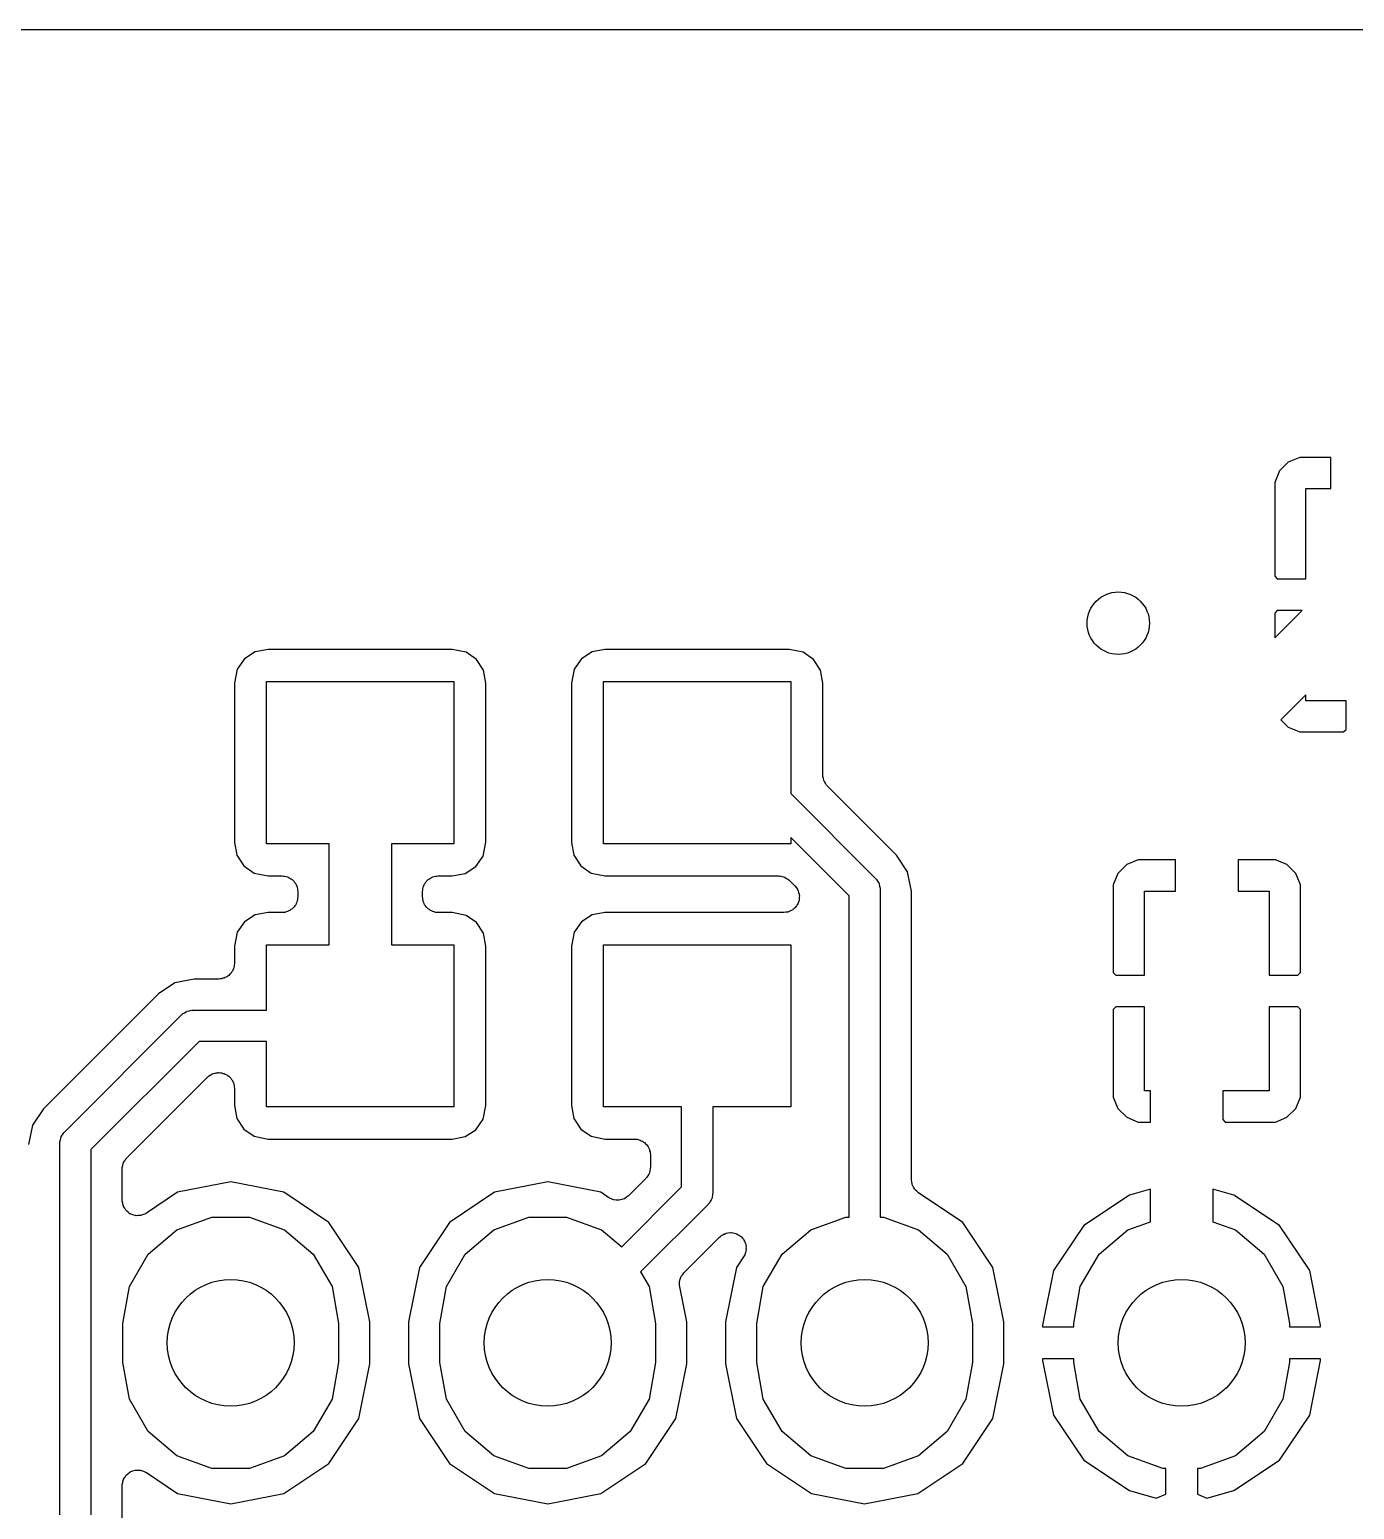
# Model space of a CAD drawing. Extents: x 95 to 175, y -109.5 to -62.3.
# Drawn here: x 111.04 to 121.65, y -74.16 to -62.3 of the extents above; entities that cross this region are included whole.
import ezdxf

# ---------------------------------------------------------------- set-up
doc = ezdxf.new("R2010")
doc.units = 0
doc.header["$MEASUREMENT"] = 0
doc.layers.add('BLACK', color=7, linetype='CONTINUOUS')

msp = doc.modelspace()

# ---------------------------------------------------------------- linework, layer by layer
at = {"layer": 'Black'}
for p, q in [((110.847, -62.3), (129.062, -62.3)), ((121.123, -65.7655), (121.053, -65.8358)), ((121.215, -65.7274), (121.123, -65.7655)), ((121.465, -65.7274), (121.215, -65.7274)), ((121.465, -65.9774), (121.465, -65.7274)), ((121.053, -65.8358), (121.015, -65.9277)), ((121.015, -65.9277), (121.015, -66.6799)), ((121.265, -66.7004), (121.265, -65.9774)), ((121.265, -65.9774), (121.465, -65.9774)), ((121.015, -66.6799), (121.035, -66.7004)), ((121.035, -66.7004), (121.265, -66.7004)), ((121.035, -66.9544), (121.015, -66.9749)), ((121.015, -67.1738), (121.234, -66.9544)), ((121.015, -66.9749), (121.015, -67.1738)), ((121.234, -66.9544), (121.035, -66.9544)), ((112.759, -67.341), (112.702, -67.4245)), ((112.845, -67.2857), (112.759, -67.341)), ((112.948, -67.2663), (112.845, -67.2857)), ((114.424, -67.2663), (112.948, -67.2663)), ((114.536, -67.2889), (114.424, -67.2663)), ((114.619, -67.3459), (114.536, -67.2889)), ((115.459, -67.341), (115.402, -67.4245)), ((115.545, -67.2857), (115.459, -67.341)), ((115.648, -67.2663), (115.545, -67.2857)), ((117.124, -67.2663), (115.648, -67.2663)), ((117.236, -67.2889), (117.124, -67.2663)), ((117.319, -67.3459), (117.236, -67.2889)), ((112.702, -67.4245), (112.679, -67.5361)), ((114.674, -67.4317), (114.619, -67.3459)), ((114.694, -67.5353), (114.674, -67.4317)), ((115.402, -67.4245), (115.379, -67.5361)), ((117.374, -67.4317), (117.319, -67.3459)), ((117.394, -67.5353), (117.374, -67.4317)), ((112.679, -67.5361), (112.679, -68.8119)), ((112.937, -68.8236), (112.937, -67.5236)), ((112.937, -67.5236), (114.437, -67.5236)), ((114.437, -67.5236), (114.437, -68.8236)), ((114.694, -68.8111), (114.694, -67.5353)), ((115.379, -67.5361), (115.379, -68.8119)), ((115.637, -68.8236), (115.637, -67.5236)), ((115.637, -67.5236), (117.137, -67.5236)), ((117.137, -67.5236), (117.137, -68.4204)), ((117.394, -68.2724), (117.394, -67.5353)), ((121.265, -67.631), (121.065, -67.831)), ((121.265, -67.6774), (121.265, -67.631)), ((121.588, -67.6774), (121.265, -67.6774)), ((121.588, -67.9069), (121.588, -67.6774)), ((121.065, -67.831), (121.123, -67.8893)), ((121.123, -67.8893), (121.215, -67.9274)), ((121.215, -67.9274), (121.567, -67.9274)), ((121.567, -67.9274), (121.588, -67.9069)), ((117.395, -68.2779), (117.394, -68.2724)), ((117.394, -68.2833), (117.395, -68.2779)), ((117.399, -68.2991), (117.394, -68.2833)), ((117.401, -68.3152), (117.399, -68.2991)), ((117.404, -68.32), (117.401, -68.3152)), ((117.406, -68.3253), (117.404, -68.32)), ((117.415, -68.3386), (117.406, -68.3253)), ((117.423, -68.3528), (117.415, -68.3386)), ((117.427, -68.3563), (117.423, -68.3528)), ((117.431, -68.3608), (117.427, -68.3563)), ((117.985, -68.9157), (117.431, -68.3608)), ((117.137, -68.4204), (117.817, -69.1012)), ((112.679, -68.8119), (112.699, -68.9155)), ((113.437, -68.8236), (112.937, -68.8236)), ((113.437, -69.6318), (113.437, -68.8236)), ((114.437, -68.8236), (113.937, -68.8236)), ((113.937, -68.8236), (113.937, -69.6318)), ((114.671, -68.9227), (114.694, -68.8111)), ((115.379, -68.8119), (115.399, -68.9155)), ((117.137, -68.8236), (115.637, -68.8236)), ((117.604, -69.2414), (117.137, -68.774)), ((117.137, -68.774), (117.137, -68.8236)), ((112.699, -68.9155), (112.754, -69.0013)), ((112.754, -69.0013), (112.837, -69.0583)), ((114.614, -69.0062), (114.671, -68.9227)), ((115.399, -68.9155), (115.454, -69.0013)), ((115.454, -69.0013), (115.537, -69.0583)), ((118.073, -69.047), (117.985, -68.9157)), ((119.829, -68.9905), (119.759, -69.0608)), ((119.921, -68.9524), (119.829, -68.9905)), ((120.221, -68.9524), (119.921, -68.9524)), ((120.221, -69.2024), (120.221, -68.9524)), ((120.721, -68.9524), (120.721, -69.2024)), ((121.021, -68.9524), (120.721, -68.9524)), ((121.112, -68.9905), (121.021, -68.9524)), ((121.183, -69.0608), (121.112, -68.9905)), ((112.837, -69.0583), (112.949, -69.0809)), ((112.949, -69.0809), (113.062, -69.0809)), ((113.062, -69.0809), (113.072, -69.0828)), ((113.072, -69.0828), (113.083, -69.0828)), ((113.083, -69.0828), (113.094, -69.0866)), ((113.094, -69.0866), (113.104, -69.0885)), ((113.104, -69.0885), (113.114, -69.094)), ((113.114, -69.094), (113.124, -69.0977)), ((113.124, -69.0977), (113.132, -69.1047)), ((113.132, -69.1047), (113.142, -69.1102)), ((113.142, -69.1102), (113.149, -69.1186)), ((113.149, -69.1186), (113.157, -69.1256)), ((114.216, -69.1256), (114.224, -69.1186)), ((114.224, -69.1186), (114.231, -69.1102)), ((114.231, -69.1102), (114.241, -69.1047)), ((114.241, -69.1047), (114.249, -69.0977)), ((114.249, -69.0977), (114.259, -69.094)), ((114.259, -69.094), (114.269, -69.0885)), ((114.269, -69.0885), (114.28, -69.0866)), ((114.28, -69.0866), (114.29, -69.0828)), ((114.29, -69.0828), (114.301, -69.0828)), ((114.301, -69.0828), (114.312, -69.0809)), ((114.312, -69.0809), (114.425, -69.0809)), ((114.425, -69.0809), (114.528, -69.0615)), ((114.528, -69.0615), (114.614, -69.0062)), ((115.537, -69.0583), (115.649, -69.0809)), ((115.649, -69.0809), (117.038, -69.0809)), ((117.038, -69.0809), (117.044, -69.0819)), ((117.044, -69.0819), (117.049, -69.0814)), ((117.049, -69.0814), (117.065, -69.0856)), ((117.065, -69.0856), (117.081, -69.0885)), ((117.081, -69.0885), (117.086, -69.0912)), ((117.086, -69.0912), (117.091, -69.0927)), ((117.091, -69.0927), (117.104, -69.102)), ((117.104, -69.102), (117.119, -69.1102)), ((117.119, -69.1102), (117.122, -69.1144)), ((117.122, -69.1144), (117.127, -69.1176)), ((117.127, -69.1176), (117.17, -69.1611)), ((117.817, -69.1012), (117.821, -69.1057)), ((117.821, -69.1057), (117.825, -69.1093)), ((117.825, -69.1093), (117.833, -69.1234)), ((118.094, -69.1522), (118.073, -69.047)), ((119.759, -69.0608), (119.721, -69.1527)), ((121.221, -69.1527), (121.183, -69.0608)), ((113.157, -69.1256), (113.163, -69.1351)), ((113.163, -69.1351), (113.17, -69.1434)), ((113.17, -69.1434), (113.174, -69.1537)), ((113.174, -69.1537), (113.179, -69.1632)), ((113.179, -69.1632), (113.181, -69.174)), ((113.181, -69.174), (113.185, -69.1842)), ((113.185, -69.1842), (113.185, -69.1952)), ((113.185, -69.1952), (113.187, -69.2059)), ((113.187, -69.2059), (113.187, -69.2495)), ((114.187, -69.2059), (114.188, -69.1952)), ((114.187, -69.2495), (114.187, -69.2059)), ((114.188, -69.1842), (114.192, -69.174)), ((114.188, -69.1952), (114.188, -69.1842)), ((114.192, -69.174), (114.194, -69.1632)), ((114.194, -69.1632), (114.2, -69.1537)), ((114.2, -69.1537), (114.203, -69.1434)), ((114.203, -69.1434), (114.21, -69.1351)), ((114.21, -69.1351), (114.216, -69.1256)), ((117.17, -69.1611), (117.18, -69.1744)), ((117.18, -69.1744), (117.19, -69.187)), ((117.19, -69.187), (117.192, -69.1921)), ((117.192, -69.1921), (117.195, -69.1966)), ((117.195, -69.1966), (117.199, -69.2124)), ((117.199, -69.2124), (117.205, -69.2277)), ((117.205, -69.2277), (117.205, -69.2332)), ((117.205, -69.2332), (117.206, -69.2386)), ((117.206, -69.2386), (117.205, -69.2548)), ((117.833, -69.1234), (117.842, -69.1368)), ((117.842, -69.1368), (117.844, -69.1421)), ((117.844, -69.1421), (117.846, -69.1468)), ((117.846, -69.1468), (117.849, -69.1629)), ((117.849, -69.1629), (117.854, -69.1787)), ((117.854, -69.1787), (117.853, -69.1842)), ((117.853, -69.1842), (117.854, -69.1896)), ((117.854, -69.1896), (117.854, -71.815)), ((118.104, -69.2019), (118.094, -69.1522)), ((118.104, -70.0981), (118.104, -69.2019)), ((119.721, -69.1527), (119.721, -69.8549)), ((119.971, -69.8754), (119.971, -69.2024)), ((119.971, -69.2024), (120.221, -69.2024)), ((120.721, -69.2024), (120.971, -69.2024)), ((120.971, -69.2024), (120.971, -69.8754)), ((121.221, -69.8549), (121.221, -69.1527)), ((113.124, -69.3577), (113.114, -69.3614)), ((113.132, -69.3507), (113.124, -69.3577)), ((113.142, -69.3452), (113.132, -69.3507)), ((113.149, -69.3368), (113.142, -69.3452)), ((113.157, -69.3298), (113.149, -69.3368)), ((113.163, -69.3203), (113.157, -69.3298)), ((113.17, -69.312), (113.163, -69.3203)), ((113.174, -69.3017), (113.17, -69.312)), ((113.179, -69.2922), (113.174, -69.3017)), ((113.181, -69.2814), (113.179, -69.2922)), ((113.185, -69.2712), (113.181, -69.2814)), ((113.187, -69.2495), (113.185, -69.2602)), ((113.185, -69.2602), (113.185, -69.2712)), ((114.188, -69.2602), (114.187, -69.2495)), ((114.188, -69.2712), (114.188, -69.2602)), ((114.192, -69.2814), (114.188, -69.2712)), ((114.194, -69.2922), (114.192, -69.2814)), ((114.2, -69.3017), (114.194, -69.2922)), ((114.203, -69.312), (114.2, -69.3017)), ((114.21, -69.3203), (114.203, -69.312)), ((114.216, -69.3298), (114.21, -69.3203)), ((114.224, -69.3368), (114.216, -69.3298)), ((114.231, -69.3452), (114.224, -69.3368)), ((114.241, -69.3507), (114.231, -69.3452)), ((114.249, -69.3577), (114.241, -69.3507)), ((114.259, -69.3614), (114.249, -69.3577)), ((117.139, -69.3587), (117.125, -69.3669)), ((117.153, -69.3518), (117.139, -69.3587)), ((117.157, -69.348), (117.153, -69.3518)), ((117.162, -69.3452), (117.157, -69.348)), ((117.173, -69.3327), (117.162, -69.3452)), ((117.184, -69.3212), (117.173, -69.3327)), ((117.186, -69.3162), (117.184, -69.3212)), ((117.19, -69.312), (117.186, -69.3162)), ((117.196, -69.2966), (117.19, -69.312)), ((117.202, -69.2818), (117.196, -69.2966)), ((117.203, -69.2763), (117.202, -69.2818)), ((117.205, -69.2712), (117.203, -69.2763)), ((117.205, -69.2548), (117.205, -69.2712)), ((117.604, -71.815), (117.604, -69.2414)), ((112.759, -69.4492), (112.702, -69.5327)), ((112.845, -69.3939), (112.759, -69.4492)), ((112.948, -69.3745), (112.845, -69.3939)), ((113.062, -69.3745), (112.948, -69.3745)), ((113.072, -69.3726), (113.062, -69.3745)), ((113.083, -69.3726), (113.072, -69.3726)), ((113.094, -69.3688), (113.083, -69.3726)), ((113.104, -69.3669), (113.094, -69.3688)), ((113.114, -69.3614), (113.104, -69.3669)), ((114.269, -69.3669), (114.259, -69.3614)), ((114.28, -69.3688), (114.269, -69.3669)), ((114.29, -69.3726), (114.28, -69.3688)), ((114.301, -69.3726), (114.29, -69.3726)), ((114.312, -69.3745), (114.301, -69.3726)), ((114.424, -69.3745), (114.312, -69.3745)), ((114.536, -69.3971), (114.424, -69.3745)), ((114.619, -69.4541), (114.536, -69.3971)), ((114.674, -69.5399), (114.619, -69.4541)), ((115.459, -69.4492), (115.402, -69.5327)), ((115.545, -69.3939), (115.459, -69.4492)), ((115.648, -69.3745), (115.545, -69.3939)), ((117.082, -69.3745), (115.648, -69.3745)), ((117.098, -69.3716), (117.082, -69.3745)), ((117.114, -69.3702), (117.098, -69.3716)), ((117.119, -69.3679), (117.114, -69.3702)), ((117.125, -69.3669), (117.119, -69.3679)), ((112.702, -69.5327), (112.679, -69.6443)), ((114.694, -69.6435), (114.674, -69.5399)), ((115.402, -69.5327), (115.379, -69.6443)), ((112.679, -69.6443), (112.679, -69.7818)), ((112.937, -70.1568), (112.937, -69.6318)), ((112.937, -69.6318), (113.437, -69.6318)), ((113.937, -69.6318), (114.437, -69.6318)), ((114.437, -69.6318), (114.437, -70.9318)), ((114.694, -70.9193), (114.694, -69.6435)), ((115.379, -69.6443), (115.379, -70.9201)), ((115.637, -70.9318), (115.637, -69.6318)), ((115.637, -69.6318), (117.137, -69.6318)), ((117.137, -69.6318), (117.137, -70.9318)), ((112.672, -69.8246), (112.666, -69.834)), ((112.674, -69.8138), (112.672, -69.8246)), ((112.677, -69.8035), (112.674, -69.8138)), ((112.679, -69.7818), (112.677, -69.7926)), ((112.677, -69.7926), (112.677, -69.8035)), ((112.202, -69.9376), (112.07, -70.0253)), ((112.357, -69.9068), (112.202, -69.9376)), ((112.554, -69.9068), (112.357, -69.9068)), ((112.565, -69.9049), (112.554, -69.9068)), ((112.576, -69.9049), (112.565, -69.9049)), ((112.586, -69.9012), (112.576, -69.9049)), ((112.597, -69.8993), (112.586, -69.9012)), ((112.606, -69.8938), (112.597, -69.8993)), ((112.617, -69.8901), (112.606, -69.8938)), ((112.625, -69.883), (112.617, -69.8901)), ((112.635, -69.8776), (112.625, -69.883)), ((112.642, -69.8692), (112.635, -69.8776)), ((112.65, -69.8621), (112.642, -69.8692)), ((112.655, -69.8527), (112.65, -69.8621)), ((112.663, -69.8443), (112.655, -69.8527)), ((112.666, -69.834), (112.663, -69.8443)), ((119.721, -69.8549), (119.741, -69.8754)), ((119.741, -69.8754), (119.971, -69.8754)), ((120.971, -69.8754), (121.2, -69.8754)), ((121.2, -69.8754), (121.221, -69.8549)), ((112.07, -70.0253), (111.148, -70.9477)), ((112.26, -70.1903), (112.264, -70.186)), ((112.264, -70.186), (112.278, -70.1779)), ((112.278, -70.1779), (112.291, -70.1685)), ((112.291, -70.1685), (112.297, -70.1671)), ((112.297, -70.1671), (112.301, -70.1643)), ((112.301, -70.1643), (112.318, -70.1615)), ((112.318, -70.1615), (112.333, -70.1573)), ((112.333, -70.1573), (112.339, -70.1578)), ((112.339, -70.1578), (112.344, -70.1568)), ((112.344, -70.1568), (112.937, -70.1568)), ((118.104, -71.5152), (118.104, -70.0981)), ((119.741, -70.1294), (119.721, -70.1499)), ((119.721, -70.1499), (119.721, -70.8521)), ((119.971, -70.1294), (119.741, -70.1294)), ((119.971, -70.8024), (119.971, -70.1294)), ((120.971, -70.1294), (120.971, -70.8024)), ((121.2, -70.1294), (120.971, -70.1294)), ((121.221, -70.1499), (121.2, -70.1294)), ((121.221, -70.8521), (121.221, -70.1499)), ((111.316, -71.1332), (112.256, -70.1934)), ((112.256, -70.1934), (112.26, -70.1903)), ((112.396, -70.4068), (111.529, -71.2734)), ((112.937, -70.4068), (112.396, -70.4068)), ((112.937, -70.9318), (112.937, -70.4068)), ((112.509, -70.6643), (112.525, -70.6615)), ((112.525, -70.6613), (112.533, -70.6587)), ((112.525, -70.6615), (112.525, -70.6613)), ((112.533, -70.6587), (112.535, -70.6587)), ((112.535, -70.6587), (112.54, -70.6573)), ((112.54, -70.6573), (112.546, -70.6578)), ((112.546, -70.6578), (112.551, -70.6568)), ((112.551, -70.6568), (112.554, -70.6568)), ((112.554, -70.6568), (112.565, -70.6587)), ((112.565, -70.6587), (112.576, -70.6587)), ((112.576, -70.6587), (112.582, -70.6609)), ((112.582, -70.6609), (112.584, -70.6611)), ((112.584, -70.6611), (112.587, -70.6625)), ((112.587, -70.6625), (112.597, -70.6643)), ((111.816, -71.3403), (112.463, -70.6934)), ((112.463, -70.6934), (112.467, -70.6903)), ((112.467, -70.6903), (112.471, -70.686)), ((112.471, -70.686), (112.485, -70.6779)), ((112.485, -70.6779), (112.498, -70.6685)), ((112.498, -70.6685), (112.504, -70.6671)), ((112.504, -70.6671), (112.509, -70.6643)), ((112.597, -70.6643), (112.606, -70.6698)), ((112.606, -70.6698), (112.617, -70.6735)), ((112.617, -70.6735), (112.625, -70.6806)), ((112.625, -70.6806), (112.635, -70.686)), ((112.635, -70.686), (112.642, -70.6944)), ((112.642, -70.6944), (112.65, -70.7015)), ((112.65, -70.7015), (112.655, -70.7109)), ((112.655, -70.7109), (112.663, -70.7193)), ((112.663, -70.7193), (112.666, -70.7296)), ((112.666, -70.7296), (112.672, -70.739)), ((112.672, -70.739), (112.674, -70.7498)), ((112.674, -70.7498), (112.677, -70.7601)), ((112.677, -70.7601), (112.677, -70.771)), ((112.677, -70.771), (112.679, -70.7818)), ((112.679, -70.7818), (112.679, -70.9201)), ((119.721, -70.8521), (119.759, -70.944)), ((120.019, -70.8024), (119.971, -70.8024)), ((120.019, -71.0524), (120.019, -70.8024)), ((120.971, -70.8024), (120.598, -70.8024)), ((120.598, -70.8024), (120.598, -71.0319)), ((121.183, -70.944), (121.221, -70.8521)), ((111.148, -70.9477), (111.06, -71.079)), ((112.679, -70.9201), (112.699, -71.0237)), ((114.437, -70.9318), (112.937, -70.9318)), ((114.671, -71.0309), (114.694, -70.9193)), ((115.379, -70.9201), (115.399, -71.0237)), ((116.262, -70.9318), (115.637, -70.9318)), ((116.262, -71.5724), (116.262, -70.9318)), ((117.137, -70.9318), (116.512, -70.9318)), ((116.512, -70.9318), (116.512, -71.6242)), ((119.759, -70.944), (119.829, -71.0143)), ((119.829, -71.0143), (119.921, -71.0524)), ((121.021, -71.0524), (121.112, -71.0143)), ((121.112, -71.0143), (121.183, -70.944)), ((111.06, -71.079), (111.029, -71.2339)), ((111.309, -71.1413), (111.313, -71.1377)), ((111.313, -71.1377), (111.316, -71.1332)), ((112.699, -71.0237), (112.754, -71.1095)), ((112.754, -71.1095), (112.837, -71.1665)), ((114.528, -71.1697), (114.614, -71.1144)), ((114.614, -71.1144), (114.671, -71.0309)), ((115.399, -71.0237), (115.454, -71.1095)), ((115.454, -71.1095), (115.537, -71.1665)), ((119.921, -71.0524), (120.019, -71.0524)), ((120.598, -71.0319), (120.618, -71.0524)), ((120.618, -71.0524), (121.021, -71.0524)), ((111.279, -71.2216), (111.28, -71.2162)), ((111.279, -74.2), (111.279, -71.2216)), ((111.28, -71.2107), (111.284, -71.1949)), ((111.28, -71.2162), (111.28, -71.2107)), ((111.284, -71.1949), (111.287, -71.1788)), ((111.287, -71.1788), (111.29, -71.1741)), ((111.29, -71.1741), (111.291, -71.1688)), ((111.291, -71.1688), (111.3, -71.1554)), ((111.3, -71.1554), (111.309, -71.1413)), ((112.837, -71.1665), (112.949, -71.1891)), ((112.949, -71.1891), (114.425, -71.1891)), ((114.425, -71.1891), (114.528, -71.1697)), ((115.537, -71.1665), (115.649, -71.1891)), ((115.649, -71.1891), (115.887, -71.1891)), ((115.887, -71.1891), (115.897, -71.191)), ((115.897, -71.191), (115.908, -71.191)), ((115.908, -71.191), (115.919, -71.1948)), ((115.919, -71.1948), (115.929, -71.1967)), ((115.929, -71.1967), (115.939, -71.2022)), ((115.939, -71.2022), (115.949, -71.2059)), ((115.949, -71.2059), (115.957, -71.2129)), ((115.957, -71.2129), (115.967, -71.2184)), ((115.967, -71.2184), (115.974, -71.2268)), ((115.974, -71.2268), (115.982, -71.2338)), ((115.982, -71.2338), (115.988, -71.2433)), ((115.988, -71.2433), (115.995, -71.2516)), ((115.995, -71.2516), (115.999, -71.2619)), ((111.529, -71.2734), (111.529, -74.2)), ((111.791, -71.3759), (111.8, -71.3625)), ((111.8, -71.3625), (111.809, -71.3484)), ((111.809, -71.3484), (111.813, -71.3448)), ((111.813, -71.3448), (111.816, -71.3403)), ((115.999, -71.2619), (116.004, -71.2714)), ((116.004, -71.2714), (116.006, -71.2822)), ((116.006, -71.2822), (116.01, -71.2924)), ((116.01, -71.2924), (116.01, -71.3034)), ((116.01, -71.3034), (116.012, -71.3141)), ((116.012, -71.3141), (116.012, -71.4171)), ((111.779, -71.4287), (111.78, -71.4233)), ((111.779, -71.6786), (111.779, -71.4287)), ((111.78, -71.4178), (111.784, -71.402)), ((111.78, -71.4233), (111.78, -71.4178)), ((111.784, -71.402), (111.787, -71.386)), ((111.787, -71.386), (111.79, -71.3812)), ((111.79, -71.3812), (111.791, -71.3759)), ((115.991, -71.4833), (115.982, -71.4974)), ((116, -71.4699), (115.991, -71.4833)), ((116.001, -71.4646), (116, -71.4699)), ((116.004, -71.4598), (116.001, -71.4646)), ((116.007, -71.4438), (116.004, -71.4598)), ((116.011, -71.428), (116.007, -71.4438)), ((116.012, -71.4171), (116.011, -71.4225)), ((116.011, -71.4225), (116.011, -71.428)), ((112.649, -71.531), (112.224, -71.6156)), ((113.074, -71.6156), (112.649, -71.531)), ((115.189, -71.531), (114.764, -71.6156)), ((115.614, -71.6156), (115.189, -71.531)), ((115.782, -72.0525), (116.262, -71.5724)), ((115.975, -71.5055), (115.837, -71.6434)), ((115.978, -71.501), (115.975, -71.5055)), ((115.982, -71.4974), (115.978, -71.501)), ((118.107, -71.5326), (118.104, -71.5152)), ((118.109, -71.5502), (118.107, -71.5326)), ((118.111, -71.5539), (118.109, -71.5502)), ((118.112, -71.558), (118.111, -71.5539)), ((118.12, -71.5733), (118.112, -71.558)), ((118.128, -71.5891), (118.12, -71.5733)), ((118.131, -71.592), (118.128, -71.5891)), ((118.133, -71.5956), (118.131, -71.592)), ((118.147, -71.6069), (118.133, -71.5956)), ((118.16, -71.6191), (118.147, -71.6069)), ((120.019, -71.5915), (119.85, -71.6393)), ((120.019, -71.8514), (120.019, -71.5915)), ((120.688, -71.6393), (120.519, -71.5915)), ((120.519, -71.5915), (120.519, -71.8514)), ((111.78, -71.6827), (111.779, -71.6786)), ((111.78, -71.6868), (111.78, -71.6827)), ((111.784, -71.704), (111.78, -71.6868)), ((111.787, -71.7214), (111.784, -71.704)), ((111.789, -71.725), (111.787, -71.7214)), ((111.79, -71.729), (111.789, -71.725)), ((111.8, -71.7437), (111.79, -71.729)), ((112.224, -71.6156), (111.974, -71.7826)), ((113.435, -71.8564), (113.074, -71.6156)), ((114.764, -71.6156), (114.403, -71.8564)), ((115.679, -71.659), (115.614, -71.6156)), ((115.698, -71.6672), (115.679, -71.659)), ((115.716, -71.6758), (115.698, -71.6672)), ((115.718, -71.6759), (115.716, -71.6758)), ((115.719, -71.6765), (115.718, -71.6759)), ((115.739, -71.6778), (115.719, -71.6765)), ((115.76, -71.6796), (115.739, -71.6778)), ((115.761, -71.6792), (115.76, -71.6796)), ((115.762, -71.6793), (115.761, -71.6792)), ((115.782, -71.6736), (115.762, -71.6793)), ((115.801, -71.6683), (115.782, -71.6736)), ((115.803, -71.6676), (115.801, -71.6683)), ((115.804, -71.6672), (115.803, -71.6676)), ((115.82, -71.6551), (115.804, -71.6672)), ((115.837, -71.6434), (115.82, -71.6551)), ((116.475, -71.7126), (115.934, -72.2541)), ((116.478, -71.7081), (116.475, -71.7126)), ((116.482, -71.7045), (116.478, -71.7081)), ((116.491, -71.6904), (116.482, -71.7045)), ((116.5, -71.677), (116.491, -71.6904)), ((116.501, -71.6717), (116.5, -71.677)), ((116.504, -71.667), (116.501, -71.6717)), ((116.507, -71.6509), (116.504, -71.667)), ((116.511, -71.6351), (116.507, -71.6509)), ((116.512, -71.6242), (116.511, -71.6296)), ((116.511, -71.6296), (116.511, -71.6351)), ((118.515, -71.8564), (118.16, -71.6191)), ((119.85, -71.6393), (119.485, -71.8824)), ((121.053, -71.8824), (120.688, -71.6393)), ((111.809, -71.759), (111.8, -71.7437)), ((111.812, -71.7617), (111.809, -71.759)), ((111.814, -71.7651), (111.812, -71.7617)), ((111.828, -71.7755), (111.814, -71.7651)), ((111.842, -71.7869), (111.828, -71.7755)), ((111.846, -71.7883), (111.842, -71.7869)), ((111.849, -71.7908), (111.846, -71.7883)), ((111.866, -71.7957), (111.849, -71.7908)), ((111.883, -71.8017), (111.866, -71.7957)), ((111.887, -71.8017), (111.883, -71.8017)), ((111.891, -71.8029), (111.887, -71.8017)), ((111.908, -71.8017), (111.891, -71.8029)), ((111.926, -71.8017), (111.908, -71.8017)), ((111.93, -71.8003), (111.926, -71.8017)), ((111.934, -71.8001), (111.93, -71.8003)), ((111.95, -71.7929), (111.934, -71.8001)), ((111.967, -71.7869), (111.95, -71.7929)), ((111.97, -71.7842), (111.967, -71.7869)), ((111.974, -71.7826), (111.97, -71.7842)), ((112.217, -71.9176), (112.499, -71.815)), ((112.499, -71.815), (112.799, -71.815)), ((112.799, -71.815), (113.081, -71.9176)), ((114.757, -71.9176), (115.039, -71.815)), ((115.039, -71.815), (115.339, -71.815)), ((115.339, -71.815), (115.621, -71.9176)), ((117.297, -71.9176), (117.579, -71.815)), ((117.579, -71.815), (117.604, -71.815)), ((117.854, -71.815), (117.879, -71.815)), ((117.879, -71.815), (118.161, -71.9176)), ((111.987, -72.1104), (112.217, -71.9176)), ((113.081, -71.9176), (113.311, -72.1104)), ((113.676, -72.2169), (113.435, -71.8564)), ((114.403, -71.8564), (114.162, -72.2169)), ((114.527, -72.1104), (114.757, -71.9176)), ((115.621, -71.9176), (115.782, -72.0525)), ((116.574, -71.969), (116.581, -71.9621)), ((116.581, -71.9621), (116.592, -71.9566)), ((116.592, -71.9566), (116.602, -71.9496)), ((116.602, -71.9496), (116.611, -71.9471)), ((116.611, -71.9471), (116.62, -71.9429)), ((116.62, -71.9429), (116.632, -71.9415)), ((116.632, -71.9415), (116.644, -71.9384)), ((116.644, -71.9384), (116.654, -71.9392)), ((116.654, -71.9392), (116.663, -71.9381)), ((116.663, -71.9381), (116.675, -71.9411)), ((116.675, -71.9411), (116.687, -71.9421)), ((116.687, -71.9421), (116.696, -71.9462)), ((116.696, -71.9462), (116.705, -71.9485)), ((116.705, -71.9485), (116.716, -71.9553)), ((116.716, -71.9553), (116.727, -71.9605)), ((116.727, -71.9605), (116.733, -71.9673)), ((116.733, -71.9673), (116.741, -71.9726)), ((117.067, -72.1104), (117.297, -71.9176)), ((118.161, -71.9176), (118.391, -72.1104)), ((118.756, -72.2169), (118.515, -71.8564)), ((119.485, -71.8824), (119.243, -72.2425)), ((119.607, -72.1104), (119.837, -71.9176)), ((119.837, -71.9176), (120.019, -71.8514)), ((120.519, -71.8514), (120.701, -71.9176)), ((120.701, -71.9176), (120.931, -72.1104)), ((121.295, -72.2425), (121.053, -71.8824)), ((116.281, -72.2603), (116.567, -71.9745)), ((116.567, -71.9745), (116.574, -71.969)), ((116.741, -71.9726), (116.749, -71.9825)), ((116.749, -71.9825), (116.757, -71.9912)), ((116.757, -71.9912), (116.761, -71.9999)), ((116.761, -71.9999), (116.767, -72.0076)), ((116.767, -72.0076), (116.771, -72.0194)), ((116.771, -72.0194), (116.776, -72.0305)), ((116.776, -72.0305), (116.777, -72.0401)), ((116.777, -72.083), (116.776, -72.0926)), ((116.777, -72.0401), (116.779, -72.0493)), ((116.78, -72.0738), (116.777, -72.083)), ((116.779, -72.0493), (116.778, -72.0615)), ((116.778, -72.0615), (116.78, -72.0738)), ((111.837, -72.3701), (111.987, -72.1104)), ((113.311, -72.1104), (113.461, -72.3701)), ((114.377, -72.3701), (114.527, -72.1104)), ((116.759, -72.1323), (116.702, -72.2169)), ((116.763, -72.1236), (116.759, -72.1323)), ((116.768, -72.1157), (116.763, -72.1236)), ((116.771, -72.1038), (116.768, -72.1157)), ((116.776, -72.0926), (116.771, -72.1038)), ((116.917, -72.3701), (117.067, -72.1104)), ((118.391, -72.1104), (118.541, -72.3701)), ((119.457, -72.3701), (119.607, -72.1104)), ((120.931, -72.1104), (121.081, -72.3701)), ((113.763, -72.6545), (113.676, -72.2169)), ((114.162, -72.2169), (114.075, -72.6545)), ((115.934, -72.2541), (116.001, -72.3701)), ((116.246, -72.3297), (116.251, -72.3129)), ((116.251, -72.3129), (116.256, -72.2959)), ((116.256, -72.2959), (116.258, -72.2925)), ((116.258, -72.2925), (116.26, -72.2886)), ((116.26, -72.2886), (116.271, -72.2748)), ((116.271, -72.2748), (116.281, -72.2603)), ((116.702, -72.2169), (116.615, -72.6545)), ((118.843, -72.6545), (118.756, -72.2169)), ((119.243, -72.2425), (119.155, -72.6798)), ((121.383, -72.6798), (121.295, -72.2425)), ((111.785, -72.6655), (111.837, -72.3701)), ((113.461, -72.3701), (113.513, -72.6655)), ((114.325, -72.6655), (114.377, -72.3701)), ((116.001, -72.3701), (116.053, -72.6655)), ((116.245, -72.3378), (116.246, -72.3338)), ((116.246, -72.3554), (116.245, -72.3378)), ((116.246, -72.3338), (116.246, -72.3297)), ((116.247, -72.3731), (116.246, -72.3554)), ((116.303, -72.6545), (116.247, -72.3731)), ((116.865, -72.6655), (116.917, -72.3701)), ((118.541, -72.3701), (118.593, -72.6655)), ((119.405, -72.6655), (119.457, -72.3701)), ((121.081, -72.3701), (121.133, -72.6655)), ((111.785, -72.9781), (111.785, -72.6655)), ((113.513, -72.6655), (113.513, -72.9781)), ((113.763, -72.9891), (113.763, -72.6545)), ((114.075, -72.6545), (114.075, -72.9891)), ((114.325, -72.9781), (114.325, -72.6655)), ((116.053, -72.6655), (116.053, -72.9781)), ((116.303, -72.9891), (116.303, -72.6545)), ((116.615, -72.6545), (116.615, -72.9891)), ((116.865, -72.9781), (116.865, -72.6655)), ((118.593, -72.6655), (118.593, -72.9781)), ((118.843, -72.6674), (118.843, -72.6545)), ((118.843, -72.8238), (118.843, -72.6674)), ((119.405, -72.6948), (119.405, -72.6655)), ((121.133, -72.6655), (121.133, -72.6948)), ((119.155, -72.6798), (119.155, -72.6948)), ((119.155, -72.6948), (119.405, -72.6948)), ((121.133, -72.6948), (121.383, -72.6948)), ((121.383, -72.6948), (121.383, -72.6798)), ((118.843, -72.9891), (118.843, -72.8238)), ((111.837, -73.2734), (111.785, -72.9781)), ((113.513, -72.9781), (113.461, -73.2734)), ((113.676, -73.4267), (113.763, -72.9891)), ((114.075, -72.9891), (114.162, -73.4267)), ((114.377, -73.2734), (114.325, -72.9781)), ((116.053, -72.9781), (116.001, -73.2734)), ((116.216, -73.4267), (116.303, -72.9891)), ((116.615, -72.9891), (116.702, -73.4267)), ((116.917, -73.2734), (116.865, -72.9781)), ((118.593, -72.9781), (118.541, -73.2734)), ((118.756, -73.4267), (118.843, -72.9891)), ((119.155, -72.9488), (119.155, -72.9638)), ((119.405, -72.9488), (119.155, -72.9488)), ((119.155, -72.9638), (119.243, -73.4011)), ((119.405, -72.9781), (119.405, -72.9488)), ((119.457, -73.2734), (119.405, -72.9781)), ((121.133, -72.9781), (121.081, -73.2734)), ((121.133, -72.9488), (121.133, -72.9781)), ((121.383, -72.9488), (121.133, -72.9488)), ((121.295, -73.4011), (121.383, -72.9638)), ((121.383, -72.9638), (121.383, -72.9488)), ((111.987, -73.5332), (111.837, -73.2734)), ((113.461, -73.2734), (113.311, -73.5332)), ((114.527, -73.5332), (114.377, -73.2734)), ((116.001, -73.2734), (115.851, -73.5332)), ((117.067, -73.5332), (116.917, -73.2734)), ((118.541, -73.2734), (118.391, -73.5332)), ((119.607, -73.5332), (119.457, -73.2734)), ((121.081, -73.2734), (120.931, -73.5332)), ((113.435, -73.7872), (113.676, -73.4267)), ((114.162, -73.4267), (114.403, -73.7872)), ((115.975, -73.7872), (116.216, -73.4267)), ((116.702, -73.4267), (116.943, -73.7872)), ((118.515, -73.7872), (118.756, -73.4267)), ((119.243, -73.4011), (119.485, -73.7612)), ((121.053, -73.7612), (121.295, -73.4011)), ((112.217, -73.726), (111.987, -73.5332)), ((113.311, -73.5332), (113.081, -73.726)), ((114.757, -73.726), (114.527, -73.5332)), ((115.851, -73.5332), (115.621, -73.726)), ((117.297, -73.726), (117.067, -73.5332)), ((118.391, -73.5332), (118.161, -73.726)), ((119.837, -73.726), (119.607, -73.5332)), ((120.931, -73.5332), (120.701, -73.726)), ((112.499, -73.8286), (112.217, -73.726)), ((113.081, -73.726), (112.799, -73.8286)), ((115.039, -73.8286), (114.757, -73.726)), ((115.621, -73.726), (115.339, -73.8286)), ((117.579, -73.8286), (117.297, -73.726)), ((118.161, -73.726), (117.879, -73.8286)), ((120.119, -73.8286), (119.837, -73.726)), ((120.701, -73.726), (120.419, -73.8286)), ((111.828, -73.8681), (111.842, -73.8567)), ((111.842, -73.8567), (111.846, -73.8553)), ((111.846, -73.8553), (111.849, -73.8528)), ((111.849, -73.8528), (111.866, -73.8479)), ((111.866, -73.8479), (111.883, -73.8419)), ((111.883, -73.8419), (111.887, -73.8419)), ((111.887, -73.8419), (111.891, -73.8407)), ((111.891, -73.8407), (111.908, -73.8419)), ((111.908, -73.8419), (111.926, -73.8419)), ((111.926, -73.8419), (111.93, -73.8433)), ((111.93, -73.8433), (111.934, -73.8435)), ((111.934, -73.8435), (111.95, -73.8507)), ((111.95, -73.8507), (111.967, -73.8567)), ((111.967, -73.8567), (111.97, -73.8594)), ((111.97, -73.8594), (111.974, -73.861)), ((111.974, -73.861), (112.224, -74.028)), ((112.799, -73.8286), (112.499, -73.8286)), ((113.074, -74.028), (113.435, -73.7872)), ((114.403, -73.7872), (114.764, -74.028)), ((115.339, -73.8286), (115.039, -73.8286)), ((115.614, -74.028), (115.975, -73.7872)), ((116.943, -73.7872), (117.304, -74.028)), ((117.879, -73.8286), (117.579, -73.8286)), ((118.154, -74.028), (118.515, -73.7872)), ((119.485, -73.7612), (119.85, -74.0043)), ((120.142, -73.8286), (120.119, -73.8286)), ((120.142, -74.0347), (120.142, -73.8286)), ((120.419, -73.8286), (120.396, -73.8286)), ((120.396, -73.8286), (120.396, -74.0347)), ((120.688, -74.0043), (121.053, -73.7612)), ((111.779, -73.965), (111.78, -73.9609)), ((111.779, -74.5829), (111.779, -73.965)), ((111.78, -73.9568), (111.784, -73.9396)), ((111.78, -73.9609), (111.78, -73.9568)), ((111.784, -73.9396), (111.787, -73.9222)), ((111.787, -73.9222), (111.789, -73.9186)), ((111.789, -73.9186), (111.79, -73.9146)), ((111.79, -73.9146), (111.8, -73.8999)), ((111.8, -73.8999), (111.809, -73.8846)), ((111.809, -73.8846), (111.812, -73.8819)), ((111.812, -73.8819), (111.814, -73.8785)), ((111.814, -73.8785), (111.828, -73.8681)), ((112.224, -74.028), (112.649, -74.1126)), ((112.649, -74.1126), (113.074, -74.028)), ((114.764, -74.028), (115.189, -74.1126)), ((115.189, -74.1126), (115.614, -74.028)), ((117.304, -74.028), (117.729, -74.1126)), ((117.729, -74.1126), (118.154, -74.028)), ((119.85, -74.0043), (120.066, -74.0653)), ((120.066, -74.0653), (120.142, -74.0347)), ((120.396, -74.0347), (120.472, -74.0653)), ((120.472, -74.0653), (120.688, -74.0043))]:
    msp.add_line(p, q, dxfattribs=at)
for centre, radius in [((119.761, -67.056), 0.25), ((112.649, -72.8218), 0.508), ((115.189, -72.8218), 0.508), ((117.729, -72.8218), 0.508), ((120.269, -72.8218), 0.508)]:
    msp.add_circle(centre, radius, dxfattribs=at)

doc.saveas('drawing.dxf')
